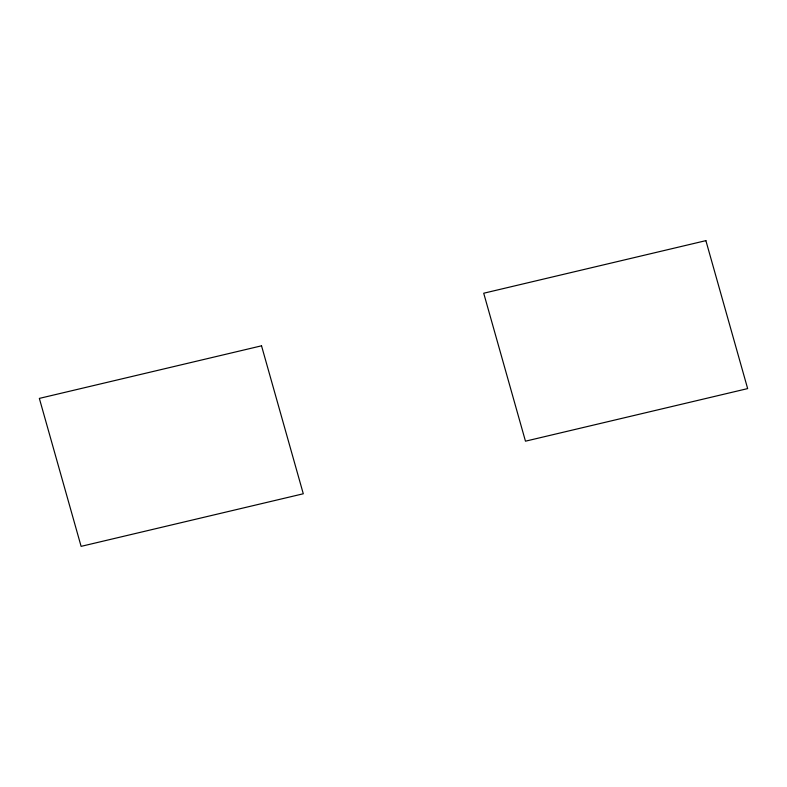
<?xml version="1.0" encoding="UTF-8"?>
<svg xmlns="http://www.w3.org/2000/svg" width="787" height="787" viewBox="0 0 787 787"><rect width="100%" height="100%" fill="white"/><g stroke="black" fill="none" stroke-linecap="round" stroke-linejoin="round"><path stroke-width="1.18" d="M261.53 345.818L39.35 398.399L81.11 546.355L303.29 493.774L261.53 345.818M705.89 240.645L483.71 293.226L525.47 441.182L747.65 388.601L705.89 240.645"/></g></svg>
